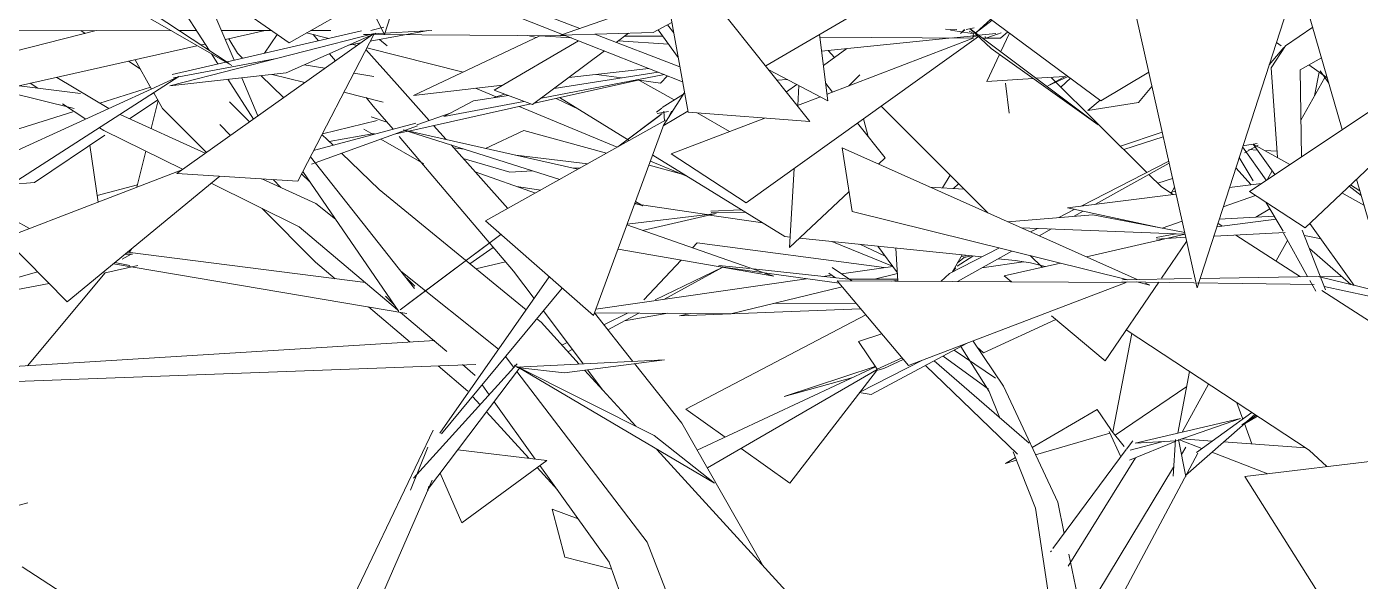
# Model space of a CAD drawing. Header units: millimetres. Extents: x 78096 to 288885, y -20632 to 149556.
# Drawn here: x 250220.4 to 250633, y 94259.3 to 94430.8 of the extents above; entities that cross this region are included whole.
import ezdxf

# ---------------------------------------------------------------- set-up
doc = ezdxf.new("R2010")
doc.units = ezdxf.units.MM
doc.layers.add('G-IMPT', color=8, linetype='Continuous', lineweight=9)
doc.layers.add('L-PLNT', color=71, linetype='Continuous', lineweight=9)

# ---------------------------------------------------------------- blocks, each defined once
blk = doc.blocks.new('ZZ-V - Tree Broadleaf 1 - 3dtree rotund SIMPLU-4826059-TOMH A-A')
at = {"layer": 'G-IMPT'}
for p, q in [((24902.26, 94379.86), (24975.43, 94428.53)), ((24919.43, 94368.55), (24982.54, 94428.26)), ((24902.26, 94379.86), (24919.43, 94368.55)), ((24900.81, 94291.66), (24969.16, 94299.98)), ((24900.81, 94291.66), (24934.95, 94237.67))]:
    blk.add_line(p, q, dxfattribs=at)
blk = doc.blocks.new('ZZ-V - Tree Broadleaf 2 - 3dtree rotund SIMPLU-4826084-TOMH A-A')
at = {"layer": 'G-IMPT'}
for p, q in [((24574.17, 94453.09), (24588.15, 94420.43)), ((24564.29, 94448.5), (24580.39, 94423.53)), ((24542.03, 94428.68), (24540.7, 94429.54)), ((24828.03, 94428.79), (24825.32, 94423.05)), ((24589.17, 94422.56), (24586.52, 94427.03)), ((24601.5, 94428.35), (24597.59, 94422.59)), ((24614.25, 94426.42), (24612.63, 94428.34)), ((24910.56, 94425.86), (24912.06, 94424.82)), ((24562.63, 94411.49), (24557.53, 94420.54)), ((24581.11, 94422.41), (24583.13, 94419.27)), ((24590.76, 94421.03), (24589.17, 94422.56)), ((24619.47, 94420.2), (24617.61, 94422.42)), ((24638.57, 94412.84), (24628.92, 94423.68)), ((24770.44, 94418.8), (24777.68, 94423.99)), ((24824.9, 94422.15), (24820.96, 94413.78)), ((24908.34, 94418.98), (24912.85, 94424.28)), ((24559.11, 94417.73), (24555.46, 94420.07)), ((24609.83, 94418.96), (24616.2, 94417.89)), ((24625.14, 94416.38), (24631.4, 94415.33)), ((24920.6, 94418.92), (24926.32, 94414.97)), ((24923.82, 94416.7), (24922.4, 94409.37)), ((24926.81, 94413.27), (24924.16, 94417.13)), ((24521.68, 94412.51), (24540.6, 94410.06)), ((24527.45, 94411.77), (24525.1, 94413.28)), ((24549.4, 94405.45), (24533.27, 94415.1)), ((24546.63, 94407.11), (24562.31, 94412.05)), ((24586.21, 94414.49), (24594.12, 94402.22)), ((24590.49, 94414.96), (24595.52, 94403.22)), ((24603.45, 94408.84), (24596.39, 94415.62)), ((24599.95, 94416.01), (24610.01, 94413.5)), ((24648.48, 94401.77), (24638.57, 94412.84)), ((24713.13, 94414.22), (24681.06, 94407.12)), ((24707.95, 94414.94), (24700.29, 94416)), ((24720.02, 94413.27), (24712.61, 94414.29)), ((24720.02, 94413.27), (24722.17, 94415.59)), ((24759.38, 94414.41), (24756.16, 94414.18)), ((24759.01, 94410.62), (24762.23, 94412.92)), ((24781.76, 94415.86), (24778.27, 94412.47)), ((24835.32, 94414.75), (24820.96, 94413.78)), ((24845.15, 94415.41), (24836.31, 94414.81)), ((24846.84, 94414.86), (24843.91, 94412.1)), ((24867.95, 94407.37), (24872.09, 94412.23)), ((24918.14, 94401.82), (24925.6, 94415.03)), ((24518.29, 94410.51), (24538.66, 94405.43)), ((24555.79, 94402.31), (24564.5, 94408.16)), ((24561.96, 94409.49), (24563.34, 94410.23)), ((24564.63, 94407.93), (24562.51, 94399.26)), ((24565.99, 94405.52), (24563.27, 94410.34)), ((24622.09, 94410.49), (24634.28, 94407.44)), ((24631.21, 94406.22), (24629, 94408.85)), ((24662.84, 94411.71), (24669.22, 94409.06)), ((24671.74, 94409.94), (24668.33, 94408.74)), ((24687.74, 94408.6), (24694.88, 94405.12)), ((24856.05, 94408.04), (24852.21, 94404.89)), ((24516.25, 94397.53), (24538.26, 94404.47)), ((24542.31, 94402.2), (24535.06, 94406.87)), ((24579.56, 94391.9), (24565.99, 94405.52)), ((24586.69, 94407.5), (24592.89, 94401.35)), ((24637.31, 94399.05), (24631.21, 94406.22)), ((24679.92, 94406.87), (24642.16, 94398.51)), ((24655.24, 94404.15), (24644.71, 94400.44)), ((24676.36, 94406.08), (24706.65, 94393.48)), ((24867.95, 94407.37), (24852.21, 94404.89)), ((24579.23, 94391.66), (24552.85, 94403.65)), ((24583.72, 94400.56), (24587, 94397.17)), ((24644.9, 94400.12), (24612.1, 94388.28)), ((24644.41, 94400.96), (24612.75, 94392.46)), ((24615.45, 94397.67), (24632.4, 94401.76)), ((24630.56, 94402.88), (24635.41, 94401.28)), ((24653.73, 94395.9), (24649.86, 94400.22)), ((24782.89, 94402.31), (24784.32, 94396.78)), ((24526.38, 94382.58), (24548.15, 94397.19)), ((24547.81, 94398.66), (24546.45, 94399.53)), ((24572.19, 94386.67), (24547.81, 94398.66)), ((24618.8, 94394.09), (24615.32, 94397.43)), ((24617.56, 94395.28), (24631.49, 94397.7)), ((24628.32, 94399.03), (24631.15, 94397.4)), ((24633.54, 94396.02), (24646.84, 94388.32)), ((24641.87, 94398.45), (24637.74, 94397.53)), ((24674.59, 94355.14), (24639.17, 94396.85)), ((24688.9, 94383.55), (24640.44, 94398.9)), ((24640.44, 94398.9), (24694.5, 94386.68)), ((24875.25, 94398.12), (24862.36, 94393.79)), ((24875.58, 94396.68), (24863.33, 94392.83)), ((24543.54, 94394.09), (24546.13, 94376.53)), ((24560.81, 94392.27), (24558.08, 94381.12)), ((24632.97, 94380.47), (24621.36, 94391.62)), ((24672.83, 94374.55), (24655.24, 94394.21)), ((24659.35, 94392.91), (24656.06, 94393.3)), ((24902.1, 94392.78), (24904.67, 94392.63)), ((24906.9, 94392.5), (24910.81, 94392.27)), ((24611.76, 94390.56), (24643.92, 94349.82)), ((24673.41, 94385.79), (24658.98, 94390.03)), ((24697.57, 94388.4), (24675.25, 94391.03)), ((24716.95, 94389.2), (24728.41, 94384.43)), ((24571.79, 94386.39), (24517.13, 94365.39)), ((24536.5, 94345.66), (24583.69, 94384.56)), ((24613.39, 94376.15), (24596.73, 94383.71)), ((24600.22, 94383.49), (24602.56, 94381.07)), ((24609.04, 94385.3), (24611.68, 94382.69)), ((24609.41, 94386), (24639.09, 94342.68)), ((24662.72, 94385.85), (24681.38, 94379.34)), ((24680.44, 94386.23), (24673.41, 94385.79)), ((24695.34, 94387.15), (24693.05, 94387.01)), ((24807.33, 94380.95), (24809.66, 94384.83)), ((24907.85, 94383.58), (24909.31, 94386.17)), ((24519.12, 94381.98), (24526.38, 94382.58)), ((24545.83, 94378.56), (24558.27, 94381.89)), ((24608.27, 94368.92), (24581, 94382.34)), ((24678.44, 94343.18), (24632.97, 94380.47)), ((24812.27, 94382.22), (24810.71, 94380.75)), ((24511.5, 94375.66), (24524.86, 94368.36)), ((24619.5, 94371.27), (24613.39, 94376.15)), ((24714.59, 94375.41), (24712.14, 94376.18)), ((24714.59, 94375.41), (24712.35, 94376.75)), ((24613.33, 94357.98), (24596.83, 94374.55)), ((24737.24, 94372.99), (24709.77, 94369.75)), ((24714.52, 94367.78), (24737.24, 94372.99)), ((24745.04, 94374.17), (24735.59, 94373.78)), ((24735.73, 94373.32), (24746.19, 94373.46)), ((24909.92, 94372.22), (24892.9, 94371.26)), ((24638.73, 94343.2), (24608.27, 94368.92)), ((24709.67, 94369.47), (24751.46, 94354.89)), ((24536.5, 94345.66), (24517.13, 94365.39)), ((24661.02, 94357.47), (24668.33, 94362.51)), ((24787.31, 94362.89), (24793.34, 94354.63)), ((24913.96, 94364.71), (24910.47, 94358.34)), ((24553.53, 94358.85), (24556.32, 94360.42)), ((24554.42, 94360.43), (24556.7, 94360.43)), ((24555.16, 94361.04), (24628.74, 94351.64)), ((24556.53, 94362.18), (24555.71, 94360.97)), ((24755.12, 94353.61), (24706.91, 94362.01)), ((24792.87, 94362.31), (24793.49, 94352.09)), ((24813.34, 94360.19), (24810.23, 94354.86)), ((24472.08, 94339.17), (24527.35, 94354.98)), ((24548.21, 94354.66), (24524.18, 94325.96)), ((24547.89, 94354.52), (24558.38, 94356.93)), ((24550.8, 94357.45), (24641.54, 94342.12)), ((24551.24, 94357.81), (24555.89, 94356.93)), ((24619.41, 94352.83), (24613.33, 94357.98)), ((24669.94, 94331.05), (24639.7, 94355.17)), ((24662.89, 94355.93), (24672.12, 94358.05)), ((24680.92, 94346.73), (24674.59, 94355.14)), ((24718.41, 94346.31), (24739.29, 94356.4)), ((24721.08, 94346.46), (24739.31, 94356.4)), ((24737.94, 94356.59), (24775.34, 94351.42)), ((24747.61, 94355.97), (24738.08, 94356.98)), ((24778.16, 94352.7), (24748.72, 94355.85)), ((24752.26, 94354.61), (24755.12, 94353.61)), ((24772.17, 94354.55), (24774.14, 94353.13)), ((24773.16, 94356.27), (24779.21, 94352.18)), ((24819.48, 94356.2), (24832.39, 94358.11)), ((24498.6, 94345.27), (24530.89, 94351.38)), ((24641.6, 94352.97), (24644.06, 94350.52)), ((24685.64, 94353.47), (24651.77, 94305.1)), ((24793.46, 94352.74), (24778.45, 94352.7)), ((24791.64, 94352.1), (24793.48, 94352.37)), ((24635, 94347.48), (24637.74, 94344.64)), ((24652.3, 94304.87), (24689.67, 94349.94)), ((24642.56, 94333.25), (24629.71, 94344.12)), ((24653.94, 94330.36), (24639.63, 94342.45)), ((24696.13, 94326.51), (24683.82, 94342.88)), ((24711.5, 94327.3), (24699.63, 94342.28)), ((24702.52, 94338.63), (24710.04, 94342.26)), ((24703.79, 94337.03), (24713.33, 94342.24)), ((24683.08, 94339.38), (24681.79, 94340.43)), ((24694.89, 94326.44), (24683.08, 94339.38)), ((24842.39, 94340.26), (24819.92, 94329.96)), ((24494.33, 94324.12), (24650.28, 94333.72)), ((24865.89, 94335.89), (24859.98, 94305.54)), ((24689.5, 94332.34), (24691.15, 94333.13)), ((24691.39, 94330.27), (24692.74, 94331.01)), ((24810.9, 94330.77), (24823.66, 94322.15)), ((24821.71, 94317.96), (24812.96, 94331.87)), ((24826.11, 94319.63), (24816.72, 94333.57)), ((24819.92, 94329.96), (24817.98, 94331.7)), ((24494.49, 94320.05), (24662.88, 94326.34)), ((24675.69, 94326.49), (24643.68, 94291.14)), ((24676.74, 94325.62), (24647.97, 94287.56)), ((24660.44, 94318.13), (24651.25, 94325.9)), ((24662.72, 94322.95), (24658.77, 94326.28)), ((24674.68, 94325.37), (24672.1, 94328.75)), ((24674.73, 94326.16), (24718.05, 94304.4)), ((24690.3, 94323.78), (24675.65, 94325.44)), ((24721.27, 94327.81), (24675.69, 94325.45)), ((24736.71, 94289.62), (24676.07, 94325.37)), ((24690.3, 94323.78), (24721.27, 94327.81)), ((24726.68, 94308.15), (24712.05, 94326.61)), ((24786.57, 94325.61), (24731.39, 94299.87)), ((24758.35, 94316.4), (24786.5, 94325.72)), ((24789.17, 94325.04), (24795.16, 94327.89)), ((24802.06, 94326.06), (24830.47, 94298.6)), ((24804.72, 94327.48), (24834.14, 94302.02)), ((24807.47, 94328.95), (24821.55, 94318.74)), ((24715.89, 94271.44), (24675.62, 94324.15)), ((24712.44, 94307.22), (24696.57, 94324.59)), ((24702.24, 94318.39), (24697.48, 94324.71)), ((24734.54, 94294.34), (24787.08, 94324.82)), ((24779.56, 94322.34), (24758.35, 94316.4)), ((24789.17, 94325.04), (24785.85, 94324.11)), ((24880.09, 94305.11), (24883.73, 94324.15)), ((24667.04, 94316.94), (24664.84, 94319.99)), ((24824.87, 94310.04), (24821.71, 94317.96)), ((24842.92, 94283.79), (24826.11, 94319.63)), ((24860.68, 94304.52), (24882.83, 94319.48)), ((24889.61, 94320.27), (24881.47, 94305.43)), ((24664.28, 94313.89), (24661.93, 94316.48)), ((24681.3, 94297.1), (24668.57, 94314.81)), ((24679.29, 94297.34), (24666.24, 94311.73)), ((24835.02, 94300.62), (24855.13, 94312.44)), ((24859.31, 94306.26), (24855.13, 94312.44)), ((24899.44, 94309.63), (24866.86, 94302.02)), ((24899.44, 94309.63), (24879.61, 94302.71)), ((24903.02, 94311.44), (24885.84, 94299.12)), ((24904.33, 94310.58), (24899.84, 94307.64)), ((24904.71, 94310.34), (24900.66, 94308)), ((24903.92, 94310.86), (24901.45, 94308.69)), ((24649.69, 94306), (24605.67, 94213.92)), ((24751.59, 94264.34), (24726.68, 94308.15)), ((24836.05, 94298.44), (24859.06, 94305.08)), ((24858.8, 94305.64), (24862.47, 94297.78)), ((24859.27, 94306.26), (24863.53, 94301.01)), ((24900.9, 94308.21), (24882.47, 94292.06)), ((24648.05, 94300.79), (24642.72, 94287.44)), ((24736.71, 94289.62), (24718.05, 94304.4)), ((24866.16, 94302.76), (24864.22, 94300.13)), ((24879.29, 94302.48), (24865.16, 94296.78)), ((24875.56, 94302.49), (24865.3, 94299.79)), ((24879.61, 94302.71), (24866.86, 94302.02)), ((24879.33, 94303.12), (24878.61, 94291.79)), ((24880.28, 94303.1), (24882.53, 94291.75)), ((24887.56, 94300.36), (24880.57, 94303.04)), ((24882.55, 94300.76), (24881.19, 94298.52)), ((24881.32, 94303.31), (24890.73, 94302.63)), ((24894.25, 94302.38), (24919.54, 94300.57)), ((24684.92, 94296.67), (24657.33, 94299.95)), ((24684.92, 94296.67), (24658.57, 94277.36)), ((24778.29, 94235.11), (24718.96, 94300.08)), ((24826.73, 94295.75), (24829.85, 94297.58)), ((24826.73, 94295.75), (24830.18, 94296.74)), ((24836.09, 94281.95), (24829.15, 94299.33)), ((24864.15, 94300.05), (24841.46, 94269.39)), ((24866.94, 94297.5), (24846.12, 94263.98)), ((24886.25, 94298.92), (24850.18, 94231.38)), ((24907.95, 94292.53), (24890.6, 94299.19)), ((24658.57, 94277.36), (24651.84, 94292.68)), ((24688.18, 94287.53), (24681.9, 94294.45)), ((24704.2, 94265.25), (24682.75, 94295.08)), ((24878.79, 94294.56), (24845.77, 94240.11)), ((24649.43, 94290.58), (24614.64, 94210.77)), ((24648.32, 94288.64), (24648.21, 94287.42)), ((24524.36, 94283.51), (24515.35, 94281.14)), ((24686.54, 94281.65), (24694.6, 94278.6)), ((24686.54, 94281.65), (24690.48, 94266.79)), ((24841.39, 94246.58), (24836.09, 94281.95)), ((24844.96, 94274.12), (24842.92, 94283.79)), ((24737.87, 94214.68), (24715.89, 94271.44)), ((24841, 94268.77), (24840.73, 94268.4)), ((24850.41, 94248.38), (24846.33, 94267.65)), ((24578.89, 94227.19), (24522.62, 94263.81)), ((24704.98, 94263.05), (24690.48, 94266.79)), ((24725.64, 94204.46), (24704.2, 94265.25))]:
    blk.add_line(p, q, dxfattribs=at)
blk = doc.blocks.new('ZZ-V - Tree Broadleaf 2 - 3dtree rotund SIMPLU-4826109-TOMH A-A')
at = {"layer": 'G-IMPT'}
for p, q in [((24605.16, 94425.8), (24669.56, 94462.2)), ((24913.1, 94460.85), (24930.94, 94398.94)), ((24728.56, 94404.29), (24719.06, 94457.21)), ((24766.29, 94401.5), (24722, 94456.98)), ((24791.78, 94455.63), (24856.31, 94407.85)), ((24863.45, 94450.83), (24885.63, 94351.83)), ((24647.03, 94445.22), (24689.75, 94428.37)), ((24652.54, 94446.56), (24695.07, 94430.22)), ((24917.03, 94445.86), (24886.03, 94350.03)), ((24548.5, 94441.17), (24587.4, 94418.79)), ((24551.47, 94442.55), (24586.66, 94419.4)), ((24605.16, 94425.8), (24583.08, 94441.15)), ((24639.17, 94442.55), (24634.63, 94428.37)), ((24629.09, 94439.33), (24634.63, 94428.37)), ((24689.12, 94428.15), (24722.21, 94439.66)), ((24783.04, 94436.41), (24752.59, 94418.66)), ((24822.23, 94433.09), (24817.68, 94428.96)), ((24822.62, 94432.8), (24817.68, 94428.96)), ((24545.43, 94429.54), (24513.3, 94421.42)), ((24513.64, 94429.53), (24568.71, 94429.55)), ((24568.23, 94412.49), (24631.01, 94428.56)), ((24571.23, 94429.55), (24576.51, 94429.55)), ((24584.25, 94429.55), (24599.76, 94429.55)), ((24597.8, 94429.55), (24585.43, 94426.78)), ((24586.02, 94419.94), (24627.56, 94429.48)), ((24604.27, 94416.49), (24632.01, 94428.81)), ((24607.85, 94382.99), (24631.46, 94428.59)), ((24617.41, 94427.15), (24610.57, 94428.86)), ((24611.8, 94429.56), (24618.07, 94429.56)), ((24630.28, 94426.3), (24648.21, 94429.63)), ((24630.45, 94429.6), (24634.43, 94430.63)), ((24631.01, 94428.57), (24649.27, 94429.62)), ((24689.12, 94428.15), (24717.78, 94428.95)), ((24706.31, 94425.9), (24710.13, 94428.74)), ((24717.78, 94428.95), (24723.57, 94432.09)), ((24719.3, 94429.78), (24725.51, 94421.28)), ((24722.19, 94431.34), (24724.15, 94428.87)), ((24808.21, 94430.02), (24811.75, 94429.85)), ((24809.72, 94429.68), (24816.47, 94428.64)), ((24812.83, 94428.64), (24814.05, 94429.85)), ((24814.19, 94429.79), (24812.83, 94428.64)), ((24817.11, 94430.44), (24814.64, 94429.85)), ((24816.89, 94428.69), (24815.57, 94429.37)), ((24822.29, 94424), (24815.88, 94430.14)), ((24855.47, 94400.43), (24815.88, 94430.14)), ((24816.68, 94427.45), (24816.89, 94428.69)), ((24818.57, 94428.12), (24823.79, 94428.64)), ((24824.27, 94428.45), (24825.46, 94428.86)), ((24827.54, 94429.15), (24825.27, 94427.19)), ((24921.81, 94430.62), (24913.38, 94424.8)), ((24576.66, 94424.82), (24517.02, 94411.47)), ((24570.43, 94385.42), (24630.92, 94428.33)), ((24579.19, 94425.39), (24577.97, 94425.11)), ((24623.54, 94425.05), (24627.28, 94425.75)), ((24626.17, 94424.95), (24624.83, 94425.29)), ((24630.11, 94428.33), (24628.22, 94428.34)), ((24690.76, 94427.97), (24631.32, 94428.32)), ((24633.14, 94426.83), (24635.5, 94424.82)), ((24643.63, 94409.51), (24682.75, 94427.93)), ((24668.57, 94411.13), (24694.64, 94426.44)), ((24681.71, 94427.44), (24678.88, 94428.04)), ((24682.75, 94427.93), (24692.5, 94427.29)), ((24690.22, 94428.18), (24726.86, 94413.73)), ((24699.69, 94428.45), (24726.04, 94418.33)), ((24706.91, 94426.34), (24722.56, 94425.32)), ((24720.75, 94427.8), (24708.96, 94427.87)), ((24746.52, 94376.32), (24818.42, 94427.7)), ((24771.83, 94407.89), (24769.23, 94428.36)), ((24816.88, 94427.24), (24769.34, 94427.52)), ((24769.89, 94423.2), (24810.29, 94427.28)), ((24771.57, 94409.9), (24816.76, 94427.2)), ((24810.81, 94427.33), (24818.05, 94428.06)), ((24818.64, 94427.49), (24816.85, 94427.77)), ((24825.27, 94427.19), (24819.76, 94427.22)), ((24820.59, 94427.36), (24820.52, 94427.77)), ((24820.96, 94427.31), (24824.19, 94428.42)), ((24913.38, 94424.8), (24908.95, 94418.05)), ((24569.42, 94414.99), (24600.79, 94420.82)), ((24658.99, 94416.74), (24629.19, 94424.2)), ((24680.45, 94406.67), (24702.74, 94423.25)), ((24773.9, 94421.28), (24771.89, 94423.4)), ((24822.29, 94424), (24855.47, 94400.43)), ((24924.54, 94421.15), (24917.94, 94417.41)), ((24568.23, 94412.49), (24604.27, 94416.49)), ((24569.01, 94416.03), (24585.58, 94419.84)), ((24687.2, 94411.69), (24719.31, 94416.71)), ((24691.66, 94415.01), (24716.44, 94417.84)), ((24753.55, 94417.46), (24771.83, 94407.89)), ((24871.09, 94416.71), (24856.31, 94407.85)), ((24908.95, 94418.05), (24910.95, 94390.27)), ((24917.94, 94417.41), (24918.29, 94390.53)), ((24480.38, 94373.89), (24571.09, 94415.36)), ((24571.09, 94415.36), (24496.53, 94367.47)), ((24643.63, 94409.51), (24671.19, 94412.67)), ((24683.19, 94408.71), (24721.27, 94415.94)), ((24724.25, 94408.1), (24713.54, 94414.17)), ((24762.5, 94406.43), (24762.86, 94412.59)), ((24771.16, 94413.17), (24773.26, 94410.55)), ((24826.76, 94413.28), (24827.87, 94404.06)), ((24839.88, 94412.49), (24845.7, 94415.71)), ((24839.88, 94412.49), (24846.15, 94415.37)), ((24870.51, 94385.71), (24841, 94414.98)), ((24662.22, 94407.79), (24672.99, 94409.47)), ((24668.57, 94411.13), (24680.45, 94406.67)), ((24710.37, 94395.56), (24688.84, 94408.85)), ((24727.19, 94409.94), (24720.55, 94405.79)), ((24720.83, 94400.14), (24727.47, 94410.37)), ((24762.38, 94406.39), (24769.5, 94409.11)), ((24653.01, 94402.98), (24662.22, 94407.79)), ((24653.01, 94402.98), (24677.77, 94407.68)), ((24706.8, 94393.57), (24720.61, 94403.89)), ((24718.86, 94404.37), (24720.5, 94405.56)), ((24719.04, 94403.89), (24722.56, 94404.57)), ((24728.5, 94404.61), (24720.83, 94400.14)), ((24721.31, 94401.6), (24721.12, 94404.63)), ((24722.37, 94402.51), (24723.49, 94404.63)), ((24728.56, 94404.29), (24766.29, 94401.5)), ((24741.43, 94398.37), (24731.34, 94404.09)), ((24821.26, 94373.21), (24788.33, 94406.19)), ((24721.62, 94401.86), (24665.96, 94370.7)), ((24699.33, 94341.48), (24721.12, 94400.49)), ((24719.87, 94403.34), (24706.8, 94393.57)), ((24723.39, 94391.47), (24752.31, 94402.53)), ((24780.98, 94400.94), (24789.55, 94390.26)), ((24677.74, 94398.66), (24665.93, 94393.14)), ((24677.74, 94398.66), (24703.33, 94391.62)), ((24723.39, 94391.47), (24746.52, 94376.32)), ((24779.29, 94373.65), (24776.24, 94393.28)), ((24867.54, 94352.58), (24776.24, 94393.28)), ((24900.12, 94393.59), (24907.44, 94383.31)), ((24904.6, 94394.66), (24900.22, 94393.9)), ((24904.9, 94394.17), (24900.71, 94391.74)), ((24914.76, 94388.18), (24903.39, 94394.43)), ((24903.39, 94394.43), (24910.09, 94385.07)), ((24716.5, 94387.99), (24726.34, 94385.29)), ((24758.47, 94365.88), (24717.64, 94391.07)), ((24787.45, 94388.29), (24789.55, 94390.26)), ((24850.18, 94375.3), (24877.26, 94389.16)), ((24877.39, 94388.6), (24854.62, 94375.86)), ((24899.05, 94390.27), (24903.35, 94383.12)), ((24570.43, 94385.42), (24607.85, 94382.99)), ((24759.97, 94362.5), (24761.38, 94386.94)), ((24874.99, 94381.27), (24871.13, 94385.1)), ((24873.85, 94382.39), (24878.45, 94383.86)), ((24902.73, 94381.91), (24898.04, 94387.17)), ((24935.35, 94383.62), (24946.1, 94346.31)), ((24675.52, 94381.38), (24683.04, 94380.27)), ((24759.97, 94362.5), (24778.34, 94379.74)), ((24813.94, 94380.55), (24803.35, 94381.2)), ((24878.67, 94378.89), (24874.99, 94381.27)), ((24877.79, 94379.46), (24879.34, 94379.9)), ((24879.05, 94381.17), (24878.03, 94379.3)), ((24896.07, 94381.07), (24905.94, 94382.32)), ((24937.66, 94375.61), (24930.84, 94379.35)), ((24936.82, 94378.54), (24933.09, 94381.48)), ((24936.4, 94379.99), (24933.55, 94381.91)), ((24712.06, 94375.96), (24713.55, 94375.74)), ((24714.2, 94375.64), (24734.35, 94372.65)), ((24846, 94374.78), (24879.54, 94379)), ((24894.14, 94375.09), (24904.16, 94378.61)), ((24907.33, 94376.52), (24912.71, 94367.59)), ((24735.21, 94372.52), (24751.67, 94370.08)), ((24779.29, 94373.65), (24864.66, 94352.53)), ((24827.47, 94370.44), (24853.76, 94372.64)), ((24843.26, 94371.76), (24848.22, 94374.3)), ((24846, 94374.78), (24875.27, 94368.46)), ((24850.82, 94373.74), (24848, 94372.16)), ((24853.76, 94372.64), (24882.2, 94367.12)), ((24892.13, 94368.89), (24910.52, 94371.22)), ((24908.55, 94374.49), (24904.17, 94371.89)), ((24699.33, 94341.48), (24665.96, 94370.7)), ((24831.6, 94368.6), (24882.29, 94366.57)), ((24834.53, 94367.3), (24836.69, 94368.4)), ((24840.97, 94368.23), (24837.19, 94366.11)), ((24873.4, 94365.62), (24879.51, 94366.68)), ((24875.27, 94368.46), (24881.42, 94370.62)), ((24891.46, 94366.02), (24913.28, 94367.12)), ((24893.81, 94369.11), (24892.48, 94369.97)), ((24912.62, 94367.1), (24920.24, 94353.48)), ((24918.59, 94367.88), (24925.75, 94349.39)), ((24920.92, 94369.96), (24934.67, 94350.76)), ((24639.47, 94343.21), (24670.69, 94366.56)), ((24670.69, 94366.56), (24643.72, 94346.38)), ((24731.35, 94363.94), (24729.92, 94362.4)), ((24731.35, 94363.94), (24789.25, 94356.27)), ((24760.15, 94365.7), (24758.47, 94365.88)), ((24819.42, 94359.56), (24763.06, 94365.4)), ((24773.01, 94364.37), (24791.78, 94356.77)), ((24789.57, 94359.79), (24781.67, 94363.48)), ((24851.88, 94359.56), (24882.32, 94366.58)), ((24882.53, 94365.67), (24873.44, 94365.11)), ((24875.42, 94365.11), (24874.2, 94364.71)), ((24875.01, 94352.97), (24882.81, 94364.4)), ((24918.06, 94353.44), (24898.07, 94366.36)), ((24924.38, 94365.13), (24919.23, 94366.22)), ((24726.39, 94358.62), (24714.91, 94346.31)), ((24809.48, 94354.47), (24824.9, 94362.37)), ((24811.78, 94356.75), (24816.68, 94359.85)), ((24828.78, 94361.41), (24811.92, 94351.97)), ((24811.93, 94357.78), (24813.94, 94359.38)), ((24814.62, 94359.92), (24813.05, 94359.69)), ((24813.65, 94359.31), (24816.12, 94359.91)), ((24829.81, 94358.49), (24824.54, 94359.03)), ((24834.55, 94357.79), (24829.81, 94358.49)), ((24838.07, 94356.38), (24834.45, 94360)), ((24933.62, 94351.02), (24920.79, 94362.19)), ((24791.87, 94356.65), (24775.99, 94354.36)), ((24786.27, 94352.72), (24793.35, 94354.43)), ((24809.48, 94354.47), (24806.78, 94352.01)), ((24810.38, 94354.93), (24811.39, 94356.24)), ((24826.4, 94353.7), (24843.78, 94357.7)), ((24839, 94356.6), (24834.55, 94357.79)), ((24765.25, 94352.82), (24700.05, 94343.44)), ((24741.8, 94342.02), (24776.28, 94350.32)), ((24773.02, 94353.93), (24770.28, 94353.54)), ((24796.78, 94325.97), (24774.68, 94352.21)), ((24864.11, 94351.63), (24774.68, 94352.21)), ((24796.78, 94325.97), (24864.11, 94351.63)), ((24826.4, 94353.7), (24828.58, 94351.86)), ((24857.61, 94327.47), (24874.18, 94351.75)), ((24862.74, 94351.91), (24922.21, 94351.1)), ((24862.99, 94352.5), (24884.28, 94352.87)), ((24867.44, 94351.84), (24871.38, 94350.87)), ((24871.38, 94350.87), (24870.08, 94351.45)), ((24885.68, 94351.61), (24886.03, 94350.03)), ((24886.96, 94352.91), (24923.26, 94353.53)), ((24920.93, 94352.25), (24922.77, 94348.95)), ((24945.59, 94348.09), (24923.46, 94353.5)), ((24930.75, 94353.52), (24924.17, 94353.46)), ((24994.26, 94335.56), (24925.34, 94350.44)), ((24639.47, 94343.21), (24643.72, 94346.38)), ((24949.64, 94333.04), (24924.59, 94349.22)), ((24741.8, 94342.02), (24699.65, 94342.34)), ((24708.94, 94339.84), (24722.3, 94342.17)), ((24725.95, 94341.42), (24781.94, 94343.58)), ((24725.95, 94341.42), (24729.41, 94342.11)), ((24780.53, 94345.27), (24755.12, 94345.22)), ((24727.86, 94312.55), (24783.55, 94341.68)), ((24841, 94341.42), (24857.61, 94327.47)), ((24788.47, 94335.84), (24781.33, 94333.43)), ((24920.74, 94299.79), (24864.14, 94337.04)), ((24787.08, 94324.84), (24781.33, 94333.43)), ((24785.19, 94317.05), (24814.68, 94332.79)), ((24781.55, 94317.72), (24801.11, 94327.62)), ((24787.08, 94324.84), (24794.78, 94328.35)), ((24760.1, 94289.65), (24786.85, 94324.39)), ((24785.19, 94317.05), (24781.55, 94317.72)), ((24900.2, 94309.42), (24898.35, 94314.52)), ((24727.86, 94312.55), (24740.03, 94303.9)), ((24902.99, 94301.76), (24900.71, 94308.04)), ((24744.97, 94300.39), (24760.1, 94289.65)), ((24926.14, 94294.74), (24920.74, 94299.79))]:
    blk.add_line(p, q, dxfattribs=at)

msp = doc.modelspace()

# ---------------------------------------------------------------- block references
at = {"layer": 'L-PLNT'}
for name in ['ZZ-V - Tree Broadleaf 1 - 3dtree rotund SIMPLU-4826059-TOMH A-A', 'ZZ-V - Tree Broadleaf 2 - 3dtree rotund SIMPLU-4826109-TOMH A-A', 'ZZ-V - Tree Broadleaf 2 - 3dtree rotund SIMPLU-4826084-TOMH A-A']:
    msp.add_blockref(name, (225696.455, 0), dxfattribs=at)

doc.saveas('drawing.dxf')
